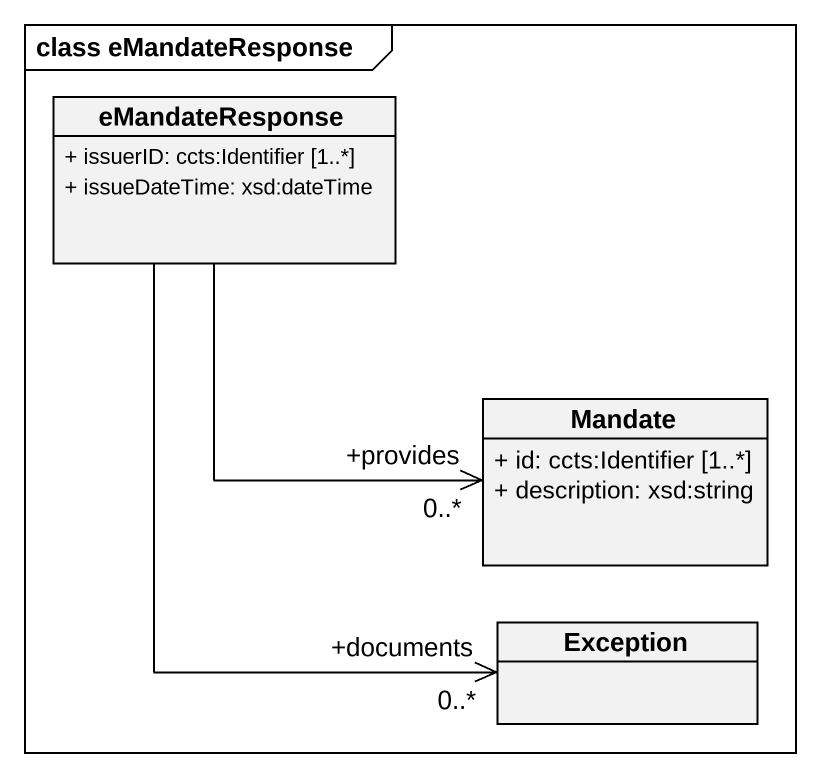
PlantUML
@startuml
mainframe class eMandateResponse
hide circle
hide empty members
skinparam classAttributeIconSize 0
class eMandateResponse {
  + issuerID: ccts:Identifier [1..*]
  + issueDateTime: xsd:dateTime
}
class Mandate {
  + id: ccts:Identifier [1..*]
  + description: xsd:string
}
class "Exception" as Exception_
eMandateResponse --> "+provides\n0..*" Mandate
eMandateResponse --> "+documents\n0..*" Exception_
@enduml
